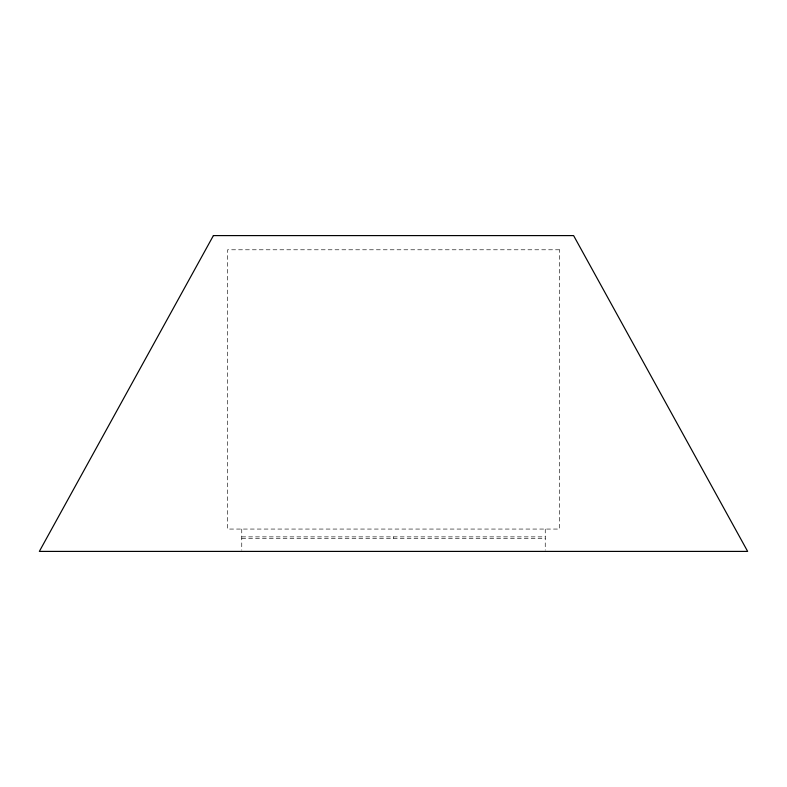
<?xml version="1.0" encoding="UTF-8"?>
<svg xmlns="http://www.w3.org/2000/svg" width="787" height="787" viewBox="0 0 787 787"><rect width="100%" height="100%" fill="white"/><g stroke="black" fill="none" stroke-linecap="round" stroke-linejoin="round"><path stroke-width="0.59" stroke-dasharray="3.94 2.95" d="M241.757 536.872L545.243 536.872M241.757 538.347L545.243 538.347M545.243 529.061L545.243 550.221M393.5 536.872L393.5 538.347M241.757 529.061L241.757 550.221M559.429 249.784L227.571 249.784L227.571 529.061L559.429 529.061L559.429 249.784"/><path stroke-width="1.18" d="M213.395 235.598L39.35 551.402L747.65 551.402L573.605 235.598L213.395 235.598"/></g></svg>
